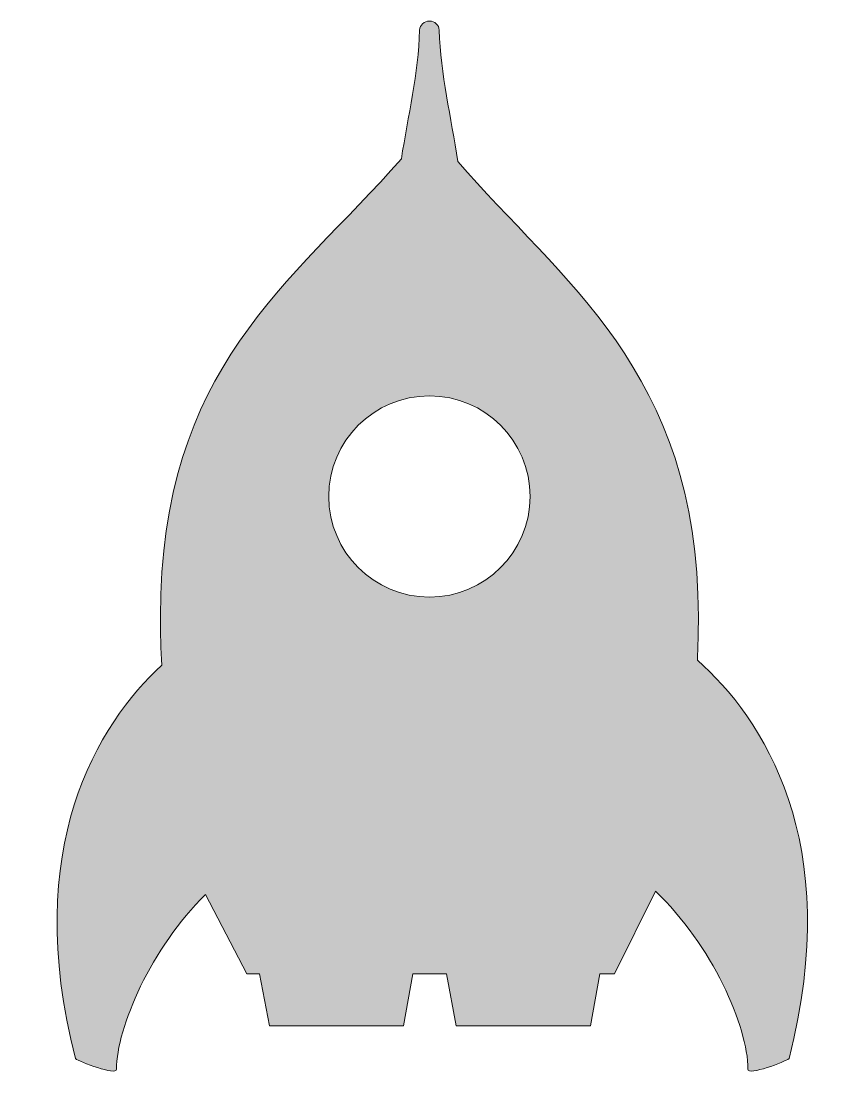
# Model space of a CAD drawing. Header units: inches. Extents: x -3 to 76, y 0 to 102.
import ezdxf

# ---------------------------------------------------------------- set-up
doc = ezdxf.new("R2010")
doc.units = ezdxf.units.IN
doc.header["$MEASUREMENT"] = 0
doc.layers.add('Layer 1', color=7, linetype='Continuous')

msp = doc.modelspace()

# ---------------------------------------------------------------- hatches: boundary and pattern name
at = {"layer": 'Layer 1', "true_color": 0xbed63a}
h = msp.add_hatch(color=63, dxfattribs=at)
h.dxf.hatch_style = 2
edge = h.paths.add_edge_path()
edge.add_spline(control_points=[(1.79, 1.2), (2.13, 0.9), (5.77, -0.47), (5.76, 0.17), (5.74, 4.19), (9.14, 11.94), (14.36, 17.08), (14.36, 17.08), (18.36, 9.39), (18.36, 9.39), (18.36, 9.39), (19.6, 9.39), (19.6, 9.39), (19.6, 9.39), (20.55, 4.38), (20.55, 4.38), (20.55, 4.38), (33.53, 4.38), (33.53, 4.38), (33.53, 4.38), (34.43, 9.39), (34.43, 9.39), (34.43, 9.39), (37.68, 9.39), (37.68, 9.39), (37.68, 9.39), (38.63, 4.38), (38.63, 4.38), (38.63, 4.38), (51.61, 4.38), (51.61, 4.38), (51.61, 4.38), (52.52, 9.39), (52.52, 9.39), (52.52, 9.39), (53.95, 9.39), (53.95, 9.39), (53.95, 9.39), (57.92, 17.39), (57.92, 17.39), (63.33, 12.27), (66.88, 4.28), (66.85, 0.17), (66.85, -0.47), (70.49, 0.9), (70.83, 1.2), (76.24, 22.22), (68.24, 34.24), (61.96, 39.75), (62.03, 41.09), (62.06, 42.48), (62.06, 43.94), (62.06, 67.87), (48.59, 76.53), (38.79, 88.03), (38.14, 92.26), (37.11, 96.47), (36.98, 100.73), (36.97, 101.21), (36.56, 101.6), (36.04, 101.6), (35.52, 101.6), (35.11, 101.21), (35.09, 100.73), (34.97, 96.55), (33.97, 92.41), (33.32, 88.26), (22.64, 76.14), (10.01, 68.12), (10.01, 43.94), (10.01, 42.31), (10.05, 40.76), (10.14, 39.28), (3.95, 33.58), (-3.47, 21.64), (1.79, 1.2)], knot_values=[0, 0, 0, 0, 1, 1, 1, 2, 2, 2, 3, 3, 3, 4, 4, 4, 5, 5, 5, 6, 6, 6, 7, 7, 7, 8, 8, 8, 9, 9, 9, 10, 10, 10, 11, 11, 11, 12, 12, 12, 13, 13, 13, 14, 14, 14, 15, 15, 15, 16, 16, 16, 17, 17, 17, 18, 18, 18, 19, 19, 19, 20, 20, 20, 21, 21, 21, 22, 22, 22, 23, 23, 23, 24, 24, 24, 25, 25, 25, 25], degree=3, periodic=1)
edge = h.paths.add_edge_path()
edge.add_spline(control_points=[(36.04, 65.34), (41.42, 65.34), (45.78, 60.98), (45.78, 55.6), (45.78, 50.22), (41.42, 45.86), (36.04, 45.86), (30.66, 45.86), (26.3, 50.22), (26.3, 55.6), (26.3, 60.98), (30.66, 65.34), (36.04, 65.34)], knot_values=[0, 0, 0, 0, 1, 1, 1, 2, 2, 2, 3, 3, 3, 4, 4, 4, 4], degree=3, periodic=1)

# ---------------------------------------------------------------- linework, layer by layer
at = {"layer": 'Layer 1', "lineweight": 0}
for points, knots in [([(1.79, 1.2), (2.13, 0.9), (5.77, -0.47), (5.76, 0.17), (5.74, 4.19), (9.14, 11.94), (14.36, 17.08), (14.36, 17.08), (18.36, 9.39), (18.36, 9.39), (18.36, 9.39), (19.6, 9.39), (19.6, 9.39), (19.6, 9.39), (20.55, 4.38), (20.55, 4.38), (20.55, 4.38), (33.53, 4.38), (33.53, 4.38), (33.53, 4.38), (34.43, 9.39), (34.43, 9.39), (34.43, 9.39), (37.68, 9.39), (37.68, 9.39), (37.68, 9.39), (38.63, 4.38), (38.63, 4.38), (38.63, 4.38), (51.61, 4.38), (51.61, 4.38), (51.61, 4.38), (52.52, 9.39), (52.52, 9.39), (52.52, 9.39), (53.95, 9.39), (53.95, 9.39), (53.95, 9.39), (57.92, 17.39), (57.92, 17.39), (63.33, 12.27), (66.88, 4.28), (66.85, 0.17), (66.85, -0.47), (70.49, 0.9), (70.83, 1.2), (76.24, 22.22), (68.24, 34.24), (61.96, 39.75), (62.03, 41.09), (62.06, 42.48), (62.06, 43.94), (62.06, 67.87), (48.59, 76.53), (38.79, 88.03), (38.14, 92.26), (37.11, 96.47), (36.98, 100.73), (36.97, 101.21), (36.56, 101.6), (36.04, 101.6), (35.52, 101.6), (35.11, 101.21), (35.09, 100.73), (34.97, 96.55), (33.97, 92.41), (33.32, 88.26), (22.64, 76.14), (10.01, 68.12), (10.01, 43.94), (10.01, 42.31), (10.05, 40.76), (10.14, 39.28), (3.95, 33.58), (-3.47, 21.64), (1.79, 1.2)], [0, 0, 0, 0, 1, 1, 1, 2, 2, 2, 3, 3, 3, 4, 4, 4, 5, 5, 5, 6, 6, 6, 7, 7, 7, 8, 8, 8, 9, 9, 9, 10, 10, 10, 11, 11, 11, 12, 12, 12, 13, 13, 13, 14, 14, 14, 15, 15, 15, 16, 16, 16, 17, 17, 17, 18, 18, 18, 19, 19, 19, 20, 20, 20, 21, 21, 21, 22, 22, 22, 23, 23, 23, 24, 24, 24, 25, 25, 25, 25]), ([(36.04, 65.34), (41.42, 65.34), (45.78, 60.98), (45.78, 55.6), (45.78, 50.22), (41.42, 45.86), (36.04, 45.86), (30.66, 45.86), (26.3, 50.22), (26.3, 55.6), (26.3, 60.98), (30.66, 65.34), (36.04, 65.34)], [0, 0, 0, 0, 1, 1, 1, 2, 2, 2, 3, 3, 3, 4, 4, 4, 4])]:
    msp.add_open_spline(points, degree=3, knots=knots, dxfattribs=at)

doc.saveas('drawing.dxf')
